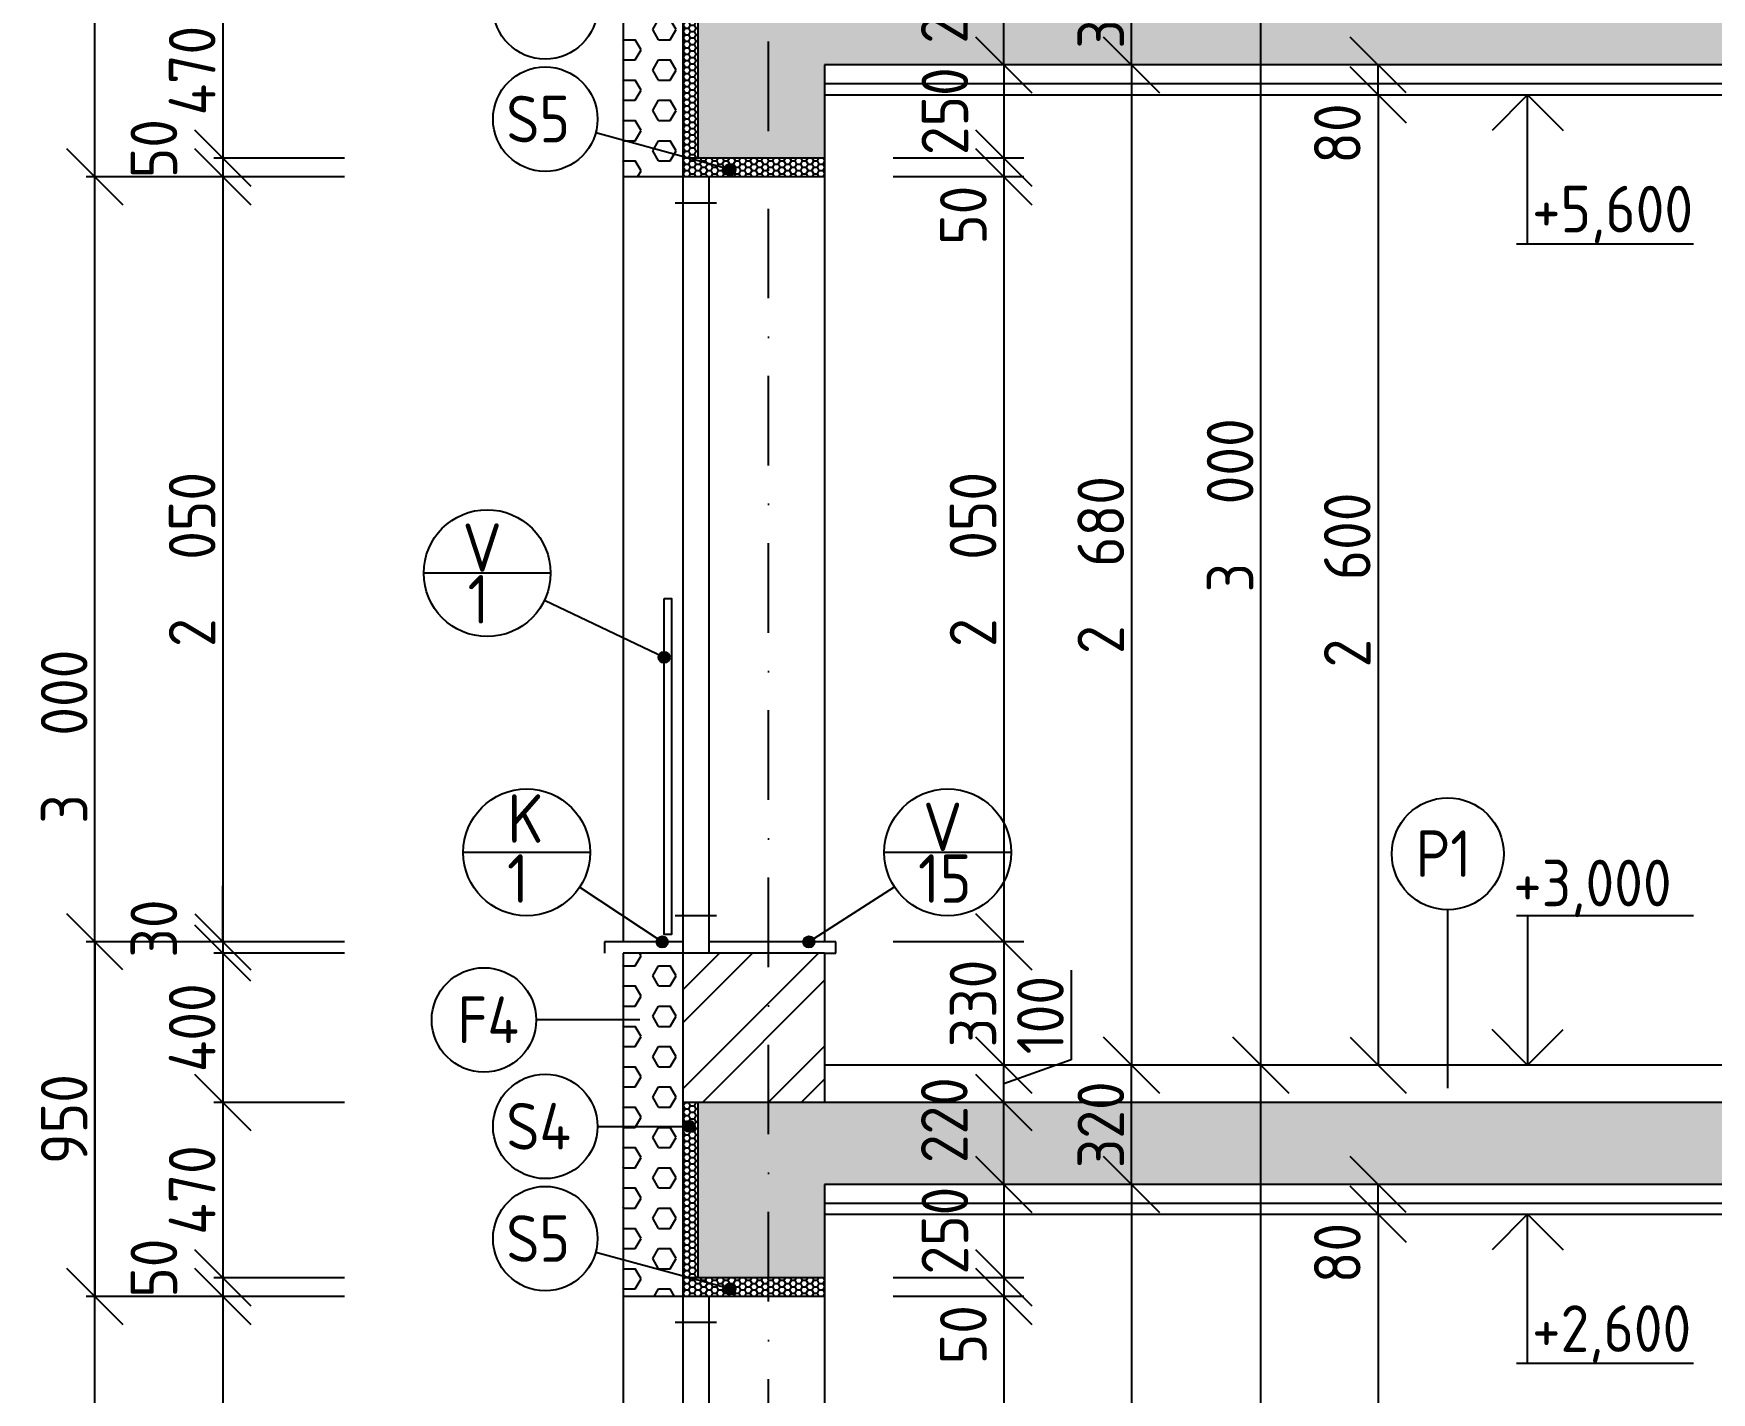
# Model space of a CAD drawing. Extents: x 3792242 to 5145247, y -1546315 to -1031918.
# Drawn here: x 3933999 to 3938496, y -1533521 to -1529880 of the extents above; entities that cross this region are included whole.
import ezdxf

# ---------------------------------------------------------------- set-up
doc = ezdxf.new("R2010")
doc.units = 0
doc.header["$MEASUREMENT"] = 0
doc.linetypes.add('BODKOCIARKOVANA_3', pattern=[5.6, 3, -1.3, 0, -1.3])
doc.layers.get('0').update_dxf_attribs({"linetype": 'CONTINUOUS'})
doc.layers.get('Defpoints').update_dxf_attribs({"color": 61, "linetype": 'CONTINUOUS'})
for name, color, linetype in [('KÓTY', 4, 'CONTINUOUS'), ('MÚRY', 1, 'CONTINUOUS'), ('OKNÁ', 143, 'CONTINUOUS'), ('osi', 253, 'CONTINUOUS'), ('TENKÁ', 7, 'CONTINUOUS'), ('ŠRAFY', 82, 'CONTINUOUS'), ('šrafy-múry', 8, 'CONTINUOUS')]:
    doc.layers.add(name, color=color, linetype=linetype)
doc.styles.add('STYLE1', font='isocp.shx')
doc.dimstyles.new('STANDARD-50', dxfattribs={"dimtxt": 125, "dimasz": 150, "dimexe": 10, "dimexo": 200, "dimgap": 20, "dimtad": 1, "dimdsep": 46, "dimlunit": 6, "dimtxsty": 'STYLE1', "dimblk1": 'OBLIQUE', "dimblk2": 'OBLIQUE', "dimsah": 1, "dimcen": 2.5, "dimse1": 1, "dimse2": 1, "dimadec": 0, "dimazin": 0, "dimtfac": 1, "dimtmove": 1, "dimatfit": 3, "dimldrblk": 'OBLIQUE', "dimfxl": 1, "dimtolj": 1, "dimtzin": 0, "dimarcsym": 0})

# ---------------------------------------------------------------- blocks, each defined once
blk = doc.blocks.new('_OBLIQUE')
at = {"color": 0, "linetype": 'ByBlock'}
blk.add_line((-0.5, -0.5), (0.5, 0.5), dxfattribs=at)
blk = doc.blocks.new('*D32093')
at = {"layer": 'Defpoints', "color": 0}
for p in [(3936119, -1533263.8), (3936119, -1534683.8), (3936599.5, -1534683.8)]:
    blk.add_point(p, dxfattribs=at)
at = {"layer": 'KÓTY', "color": 0, "lineweight": -2, "ltscale": 0.25}
blk.add_line((3936599.5, -1533263.8), (3936599.5, -1534683.8), dxfattribs=at)
at = {"layer": 'KÓTY', "color": 0, "linetype": 'ByBlock', "lineweight": -2, "xscale": 150, "yscale": 150, "zscale": 150}
for p, rotation in [((3936599.5, -1533263.8), 90), ((3936599.5, -1534683.8), 270)]:
    blk.add_blockref('_OBLIQUE', p, dxfattribs=dict(at, rotation=rotation))
at = {"layer": 'KÓTY', "color": 0, "insert": (3936517, -1533973.8), "char_height": 125, "attachment_point": 5, "rotation": 90, "style": 'STYLE1'}
blk.add_mtext('\\A1;1ﾠ420', dxfattribs=at)
blk = doc.blocks.new('*D32094')
at = {"layer": 'Defpoints', "color": 0}
for p in [(3936119, -1533213.8), (3936119, -1533263.8), (3936599.5, -1533263.8)]:
    blk.add_point(p, dxfattribs=at)
at = {"layer": 'KÓTY', "color": 0, "lineweight": -2, "ltscale": 0.25}
blk.add_line((3936599.5, -1533213.8), (3936599.5, -1533263.8), dxfattribs=at)
at = {"layer": 'KÓTY', "color": 0, "linetype": 'ByBlock', "lineweight": -2, "xscale": 150, "yscale": 150, "zscale": 150}
for p, rotation in [((3936599.5, -1533213.8), 90), ((3936599.5, -1533263.8), 270)]:
    blk.add_blockref('_OBLIQUE', p, dxfattribs=dict(at, rotation=rotation))
at = {"layer": 'KÓTY', "color": 0, "insert": (3936491, -1533366.5), "char_height": 125, "attachment_point": 5, "rotation": 90, "style": 'STYLE1'}
blk.add_mtext('\\A1;50', dxfattribs=at)
blk = doc.blocks.new('*D32095')
at = {"layer": 'Defpoints', "color": 0}
for p in [(3936119, -1532963.8), (3936119, -1533213.8), (3936599.5, -1533213.8)]:
    blk.add_point(p, dxfattribs=at)
at = {"layer": 'KÓTY', "color": 0, "lineweight": -2, "ltscale": 0.25}
blk.add_line((3936599.5, -1532963.8), (3936599.5, -1533213.8), dxfattribs=at)
at = {"layer": 'KÓTY', "color": 0, "linetype": 'ByBlock', "lineweight": -2, "xscale": 150, "yscale": 150, "zscale": 150}
for p, rotation in [((3936599.5, -1532963.8), 90), ((3936599.5, -1533213.8), 270)]:
    blk.add_blockref('_OBLIQUE', p, dxfattribs=dict(at, rotation=rotation))
at = {"layer": 'KÓTY', "color": 0, "insert": (3936441.5, -1533087.5), "char_height": 125, "attachment_point": 5, "rotation": 90, "style": 'STYLE1'}
blk.add_mtext('\\A1;250', dxfattribs=at)
blk = doc.blocks.new('*D32096')
at = {"layer": 'Defpoints', "color": 0}
for p in [(3936119, -1532743.8), (3936599.5, -1532743.8), (3936119, -1532963.8)]:
    blk.add_point(p, dxfattribs=at)
at = {"layer": 'KÓTY', "color": 0, "lineweight": -2, "ltscale": 0.25}
blk.add_line((3936599.5, -1532963.8), (3936599.5, -1532743.8), dxfattribs=at)
at = {"layer": 'KÓTY', "color": 0, "linetype": 'ByBlock', "lineweight": -2, "xscale": 150, "yscale": 150, "zscale": 150}
for p, rotation in [((3936599.5, -1532743.8), 90), ((3936599.5, -1532963.8), 270)]:
    blk.add_blockref('_OBLIQUE', p, dxfattribs=dict(at, rotation=rotation))
at = {"layer": 'KÓTY', "color": 0, "insert": (3936440, -1532791.5), "char_height": 125, "attachment_point": 5, "rotation": 90, "style": 'STYLE1'}
blk.add_mtext('\\A1;220', dxfattribs=at)
blk = doc.blocks.new('*D32097')
at = {"layer": 'Defpoints', "color": 0}
for p in [(3936599.5, -1532643.8), (3936599.5, -1532643.8), (3936599.5, -1532743.8)]:
    blk.add_point(p, dxfattribs=at)
at = {"layer": 'KÓTY', "color": 0, "lineweight": -2, "ltscale": 0.25}
for p, q in [((3936780, -1532389.9), (3936780, -1532630)), ((3936780, -1532630), (3936599.5, -1532693.8)), ((3936599.5, -1532743.8), (3936599.5, -1532643.8))]:
    blk.add_line(p, q, dxfattribs=at)
at = {"layer": 'KÓTY', "color": 0, "linetype": 'ByBlock', "lineweight": -2, "xscale": 150, "yscale": 150, "zscale": 150}
for p, rotation in [((3936599.5, -1532643.8), 90), ((3936599.5, -1532743.8), 270)]:
    blk.add_blockref('_OBLIQUE', p, dxfattribs=dict(at, rotation=rotation))
at = {"layer": 'KÓTY', "color": 0, "insert": (3936697.5, -1532510), "char_height": 125, "attachment_point": 5, "rotation": 90, "style": 'STYLE1'}
blk.add_mtext('\\A1;100', dxfattribs=at)
blk = doc.blocks.new('*D32100')
at = {"layer": 'Defpoints', "color": 0}
for p in [(3936119, -1530213.8), (3936119, -1530263.8), (3936599.5, -1530263.8)]:
    blk.add_point(p, dxfattribs=at)
at = {"layer": 'KÓTY', "color": 0, "lineweight": -2, "ltscale": 0.25}
blk.add_line((3936599.5, -1530213.8), (3936599.5, -1530263.8), dxfattribs=at)
at = {"layer": 'KÓTY', "color": 0, "linetype": 'ByBlock', "lineweight": -2, "xscale": 150, "yscale": 150, "zscale": 150}
for p, rotation in [((3936599.5, -1530213.8), 90), ((3936599.5, -1530263.8), 270)]:
    blk.add_blockref('_OBLIQUE', p, dxfattribs=dict(at, rotation=rotation))
at = {"layer": 'KÓTY', "color": 0, "insert": (3936491, -1530366.5), "char_height": 125, "attachment_point": 5, "rotation": 90, "style": 'STYLE1'}
blk.add_mtext('\\A1;50', dxfattribs=at)
blk = doc.blocks.new('*D32101')
at = {"layer": 'Defpoints', "color": 0}
for p in [(3936119, -1529963.8), (3936119, -1530213.8), (3936599.5, -1530213.8)]:
    blk.add_point(p, dxfattribs=at)
at = {"layer": 'KÓTY', "color": 0, "lineweight": -2, "ltscale": 0.25}
blk.add_line((3936599.5, -1529963.8), (3936599.5, -1530213.8), dxfattribs=at)
at = {"layer": 'KÓTY', "color": 0, "linetype": 'ByBlock', "lineweight": -2, "xscale": 150, "yscale": 150, "zscale": 150}
for p, rotation in [((3936599.5, -1529963.8), 90), ((3936599.5, -1530213.8), 270)]:
    blk.add_blockref('_OBLIQUE', p, dxfattribs=dict(at, rotation=rotation))
at = {"layer": 'KÓTY', "color": 0, "insert": (3936441.5, -1530087.5), "char_height": 125, "attachment_point": 5, "rotation": 90, "style": 'STYLE1'}
blk.add_mtext('\\A1;250', dxfattribs=at)
blk = doc.blocks.new('*D32105')
at = {"layer": 'Defpoints', "color": 0}
for p in [(3936119, -1529743.8), (3936599.5, -1529743.8), (3936119, -1529963.8)]:
    blk.add_point(p, dxfattribs=at)
at = {"layer": 'KÓTY', "color": 0, "lineweight": -2, "ltscale": 0.25}
blk.add_line((3936599.5, -1529963.8), (3936599.5, -1529743.8), dxfattribs=at)
at = {"layer": 'KÓTY', "color": 0, "linetype": 'ByBlock', "lineweight": -2, "xscale": 150, "yscale": 150, "zscale": 150}
for p, rotation in [((3936599.5, -1529743.8), 90), ((3936599.5, -1529963.8), 270)]:
    blk.add_blockref('_OBLIQUE', p, dxfattribs=dict(at, rotation=rotation))
at = {"layer": 'KÓTY', "color": 0, "insert": (3936440, -1529791.5), "char_height": 125, "attachment_point": 5, "rotation": 90, "style": 'STYLE1'}
blk.add_mtext('\\A1;220', dxfattribs=at)
blk = doc.blocks.new('*D32111')
at = {"layer": 'Defpoints', "color": 0}
for p in [(3936599.5, -1532963.8), (3936599.5, -1535643.8), (3936942, -1535643.8)]:
    blk.add_point(p, dxfattribs=at)
at = {"layer": 'KÓTY', "color": 0, "lineweight": -2, "ltscale": 0.25}
blk.add_line((3936942, -1532963.8), (3936942, -1535643.8), dxfattribs=at)
at = {"layer": 'KÓTY', "color": 0, "linetype": 'ByBlock', "lineweight": -2, "xscale": 150, "yscale": 150, "zscale": 150}
for p, rotation in [((3936942, -1532963.8), 90), ((3936942, -1535643.8), 270)]:
    blk.add_blockref('_OBLIQUE', p, dxfattribs=dict(at, rotation=rotation))
at = {"layer": 'KÓTY', "color": 0, "insert": (3936859.5, -1534303.8), "char_height": 125, "attachment_point": 5, "rotation": 90, "style": 'STYLE1'}
blk.add_mtext('\\A1;2ﾠ680', dxfattribs=at)
blk = doc.blocks.new('*D32112')
at = {"layer": 'Defpoints', "color": 0}
for p in [(3937263, -1533043.8), (3937263, -1535643.8), (3937602.5, -1535643.8)]:
    blk.add_point(p, dxfattribs=at)
at = {"layer": 'KÓTY', "color": 0, "lineweight": -2, "ltscale": 0.25}
blk.add_line((3937602.5, -1533043.8), (3937602.5, -1535643.8), dxfattribs=at)
at = {"layer": 'KÓTY', "color": 0, "linetype": 'ByBlock', "lineweight": -2, "xscale": 150, "yscale": 150, "zscale": 150}
for p, rotation in [((3937602.5, -1533043.8), 90), ((3937602.5, -1535643.8), 270)]:
    blk.add_blockref('_OBLIQUE', p, dxfattribs=dict(at, rotation=rotation))
at = {"layer": 'KÓTY', "color": 0, "insert": (3937520, -1534343.8), "char_height": 125, "attachment_point": 5, "rotation": 90, "style": 'STYLE1'}
blk.add_mtext('\\A1;2ﾠ600', dxfattribs=at)
blk = doc.blocks.new('*D32113')
at = {"layer": 'Defpoints', "color": 0}
for p in [(3937602.5, -1532963.8), (3937602.5, -1532963.8), (3937602.5, -1533043.8)]:
    blk.add_point(p, dxfattribs=at)
at = {"layer": 'KÓTY', "color": 0, "lineweight": -2, "ltscale": 0.25}
blk.add_line((3937602.5, -1533043.8), (3937602.5, -1532963.8), dxfattribs=at)
at = {"layer": 'KÓTY', "color": 0, "linetype": 'ByBlock', "lineweight": -2, "xscale": 150, "yscale": 150, "zscale": 150}
for p, rotation in [((3937602.5, -1532963.8), 90), ((3937602.5, -1533043.8), 270)]:
    blk.add_blockref('_OBLIQUE', p, dxfattribs=dict(at, rotation=rotation))
at = {"layer": 'KÓTY', "color": 0, "insert": (3937493.5, -1533147.5), "char_height": 125, "attachment_point": 5, "rotation": 90, "style": 'STYLE1'}
blk.add_mtext('\\A1;80', dxfattribs=at)
blk = doc.blocks.new('*D32114')
at = {"layer": 'Defpoints', "color": 0}
for p in [(3936954.5, -1532643.8), (3937288.5, -1532643.8), (3936954.5, -1535643.8)]:
    blk.add_point(p, dxfattribs=at)
at = {"layer": 'KÓTY', "color": 0, "lineweight": -2, "ltscale": 0.25}
blk.add_line((3937288.5, -1535643.8), (3937288.5, -1532643.8), dxfattribs=at)
at = {"layer": 'KÓTY', "color": 0, "linetype": 'ByBlock', "lineweight": -2, "xscale": 150, "yscale": 150, "zscale": 150}
for p, rotation in [((3937288.5, -1532643.8), 90), ((3937288.5, -1535643.8), 270)]:
    blk.add_blockref('_OBLIQUE', p, dxfattribs=dict(at, rotation=rotation))
at = {"layer": 'KÓTY', "color": 0, "insert": (3937206, -1534143.8), "char_height": 125, "attachment_point": 5, "rotation": 90, "style": 'STYLE1'}
blk.add_mtext('\\A1;3ﾠ000', dxfattribs=at)
blk = doc.blocks.new('*D32115')
at = {"layer": 'Defpoints', "color": 0}
for p in [(3936954.5, -1529643.8), (3937288.5, -1529643.8), (3936954.5, -1532643.8)]:
    blk.add_point(p, dxfattribs=at)
at = {"layer": 'KÓTY', "color": 0, "lineweight": -2, "ltscale": 0.25}
blk.add_line((3937288.5, -1532643.8), (3937288.5, -1529643.8), dxfattribs=at)
at = {"layer": 'KÓTY', "color": 0, "linetype": 'ByBlock', "lineweight": -2, "xscale": 150, "yscale": 150, "zscale": 150}
for p, rotation in [((3937288.5, -1529643.8), 90), ((3937288.5, -1532643.8), 270)]:
    blk.add_blockref('_OBLIQUE', p, dxfattribs=dict(at, rotation=rotation))
at = {"layer": 'KÓTY', "color": 0, "insert": (3937206, -1531143.8), "char_height": 125, "attachment_point": 5, "rotation": 90, "style": 'STYLE1'}
blk.add_mtext('\\A1;3ﾠ000', dxfattribs=at)
blk = doc.blocks.new('*D32117')
at = {"layer": 'Defpoints', "color": 0}
for p in [(3936942, -1532643.8), (3936942, -1532643.8), (3936942, -1532963.8)]:
    blk.add_point(p, dxfattribs=at)
at = {"layer": 'KÓTY', "color": 0, "lineweight": -2, "ltscale": 0.25}
blk.add_line((3936942, -1532963.8), (3936942, -1532643.8), dxfattribs=at)
at = {"layer": 'KÓTY', "color": 0, "linetype": 'ByBlock', "lineweight": -2, "xscale": 150, "yscale": 150, "zscale": 150}
for p, rotation in [((3936942, -1532643.8), 90), ((3936942, -1532963.8), 270)]:
    blk.add_blockref('_OBLIQUE', p, dxfattribs=dict(at, rotation=rotation))
at = {"layer": 'KÓTY', "color": 0, "insert": (3936859.5, -1532803.8), "char_height": 125, "attachment_point": 5, "rotation": 90, "style": 'STYLE1'}
blk.add_mtext('\\A1;320', dxfattribs=at)
blk = doc.blocks.new('*D32118')
at = {"layer": 'Defpoints', "color": 0}
for p in [(3936599.5, -1529963.8), (3936599.5, -1532643.8), (3936942, -1532643.8)]:
    blk.add_point(p, dxfattribs=at)
at = {"layer": 'KÓTY', "color": 0, "lineweight": -2, "ltscale": 0.25}
blk.add_line((3936942, -1529963.8), (3936942, -1532643.8), dxfattribs=at)
at = {"layer": 'KÓTY', "color": 0, "linetype": 'ByBlock', "lineweight": -2, "xscale": 150, "yscale": 150, "zscale": 150}
for p, rotation in [((3936942, -1529963.8), 90), ((3936942, -1532643.8), 270)]:
    blk.add_blockref('_OBLIQUE', p, dxfattribs=dict(at, rotation=rotation))
at = {"layer": 'KÓTY', "color": 0, "insert": (3936859.5, -1531303.8), "char_height": 125, "attachment_point": 5, "rotation": 90, "style": 'STYLE1'}
blk.add_mtext('\\A1;2ﾠ680', dxfattribs=at)
blk = doc.blocks.new('*D32119')
at = {"layer": 'Defpoints', "color": 0}
for p in [(3936942, -1529643.8), (3936942, -1529643.8), (3936942, -1529963.8)]:
    blk.add_point(p, dxfattribs=at)
at = {"layer": 'KÓTY', "color": 0, "lineweight": -2, "ltscale": 0.25}
blk.add_line((3936942, -1529963.8), (3936942, -1529643.8), dxfattribs=at)
at = {"layer": 'KÓTY', "color": 0, "linetype": 'ByBlock', "lineweight": -2, "xscale": 150, "yscale": 150, "zscale": 150}
for p, rotation in [((3936942, -1529643.8), 90), ((3936942, -1529963.8), 270)]:
    blk.add_blockref('_OBLIQUE', p, dxfattribs=dict(at, rotation=rotation))
at = {"layer": 'KÓTY', "color": 0, "insert": (3936859.5, -1529803.8), "char_height": 125, "attachment_point": 5, "rotation": 90, "style": 'STYLE1'}
blk.add_mtext('\\A1;320', dxfattribs=at)
blk = doc.blocks.new('*D32122')
at = {"layer": 'Defpoints', "color": 0}
for p in [(3937263, -1530043.8), (3937263, -1532643.8), (3937602.5, -1532643.8)]:
    blk.add_point(p, dxfattribs=at)
at = {"layer": 'KÓTY', "color": 0, "lineweight": -2, "ltscale": 0.25}
blk.add_line((3937602.5, -1530043.8), (3937602.5, -1532643.8), dxfattribs=at)
at = {"layer": 'KÓTY', "color": 0, "linetype": 'ByBlock', "lineweight": -2, "xscale": 150, "yscale": 150, "zscale": 150}
for p, rotation in [((3937602.5, -1530043.8), 90), ((3937602.5, -1532643.8), 270)]:
    blk.add_blockref('_OBLIQUE', p, dxfattribs=dict(at, rotation=rotation))
at = {"layer": 'KÓTY', "color": 0, "insert": (3937520, -1531343.8), "char_height": 125, "attachment_point": 5, "rotation": 90, "style": 'STYLE1'}
blk.add_mtext('\\A1;2ﾠ600', dxfattribs=at)
blk = doc.blocks.new('*D32135')
at = {"layer": 'Defpoints', "color": 0}
for p in [(3936119, -1530263.8), (3936119, -1532313.8), (3936599.5, -1532313.8)]:
    blk.add_point(p, dxfattribs=at)
at = {"layer": 'KÓTY', "color": 0, "lineweight": -2, "ltscale": 0.25}
blk.add_line((3936599.5, -1530263.8), (3936599.5, -1532313.8), dxfattribs=at)
at = {"layer": 'KÓTY', "color": 0, "linetype": 'ByBlock', "lineweight": -2, "xscale": 150, "yscale": 150, "zscale": 150}
for p, rotation in [((3936599.5, -1530263.8), 90), ((3936599.5, -1532313.8), 270)]:
    blk.add_blockref('_OBLIQUE', p, dxfattribs=dict(at, rotation=rotation))
at = {"layer": 'KÓTY', "color": 0, "insert": (3936517, -1531288.8), "char_height": 125, "attachment_point": 5, "rotation": 90, "style": 'STYLE1'}
blk.add_mtext('\\A1;2ﾠ050', dxfattribs=at)
blk = doc.blocks.new('*D32136')
at = {"layer": 'Defpoints', "color": 0}
for p in [(3936119, -1532313.8), (3936119, -1532643.8), (3936599.5, -1532643.8)]:
    blk.add_point(p, dxfattribs=at)
at = {"layer": 'KÓTY', "color": 0, "lineweight": -2, "ltscale": 0.25}
blk.add_line((3936599.5, -1532313.8), (3936599.5, -1532643.8), dxfattribs=at)
at = {"layer": 'KÓTY', "color": 0, "linetype": 'ByBlock', "lineweight": -2, "xscale": 150, "yscale": 150, "zscale": 150}
for p, rotation in [((3936599.5, -1532313.8), 90), ((3936599.5, -1532643.8), 270)]:
    blk.add_blockref('_OBLIQUE', p, dxfattribs=dict(at, rotation=rotation))
at = {"layer": 'KÓTY', "color": 0, "insert": (3936517, -1532478.8), "char_height": 125, "attachment_point": 5, "rotation": 90, "style": 'STYLE1'}
blk.add_mtext('\\A1;330', dxfattribs=at)
blk = doc.blocks.new('*D32153')
at = {"layer": 'Defpoints', "color": 0}
for p in [(3937602.5, -1529963.8), (3937602.5, -1529963.8), (3937602.5, -1530043.8)]:
    blk.add_point(p, dxfattribs=at)
at = {"layer": 'KÓTY', "color": 0, "lineweight": -2, "ltscale": 0.25}
blk.add_line((3937602.5, -1530043.8), (3937602.5, -1529963.8), dxfattribs=at)
at = {"layer": 'KÓTY', "color": 0, "linetype": 'ByBlock', "lineweight": -2, "xscale": 150, "yscale": 150, "zscale": 150}
for p, rotation in [((3937602.5, -1529963.8), 90), ((3937602.5, -1530043.8), 270)]:
    blk.add_blockref('_OBLIQUE', p, dxfattribs=dict(at, rotation=rotation))
at = {"layer": 'KÓTY', "color": 0, "insert": (3937493.5, -1530147.5), "char_height": 125, "attachment_point": 5, "rotation": 90, "style": 'STYLE1'}
blk.add_mtext('\\A1;80', dxfattribs=at)
blk = doc.blocks.new('*D49665')
at = {"layer": 'Defpoints', "color": 0}
for p in [(3934163.5, -1533263.8), (3936728.5, -1533263.8), (3936728.5, -1534683.8)]:
    blk.add_point(p, dxfattribs=at)
at = {"layer": 'KÓTY', "color": 0, "lineweight": -2, "ltscale": 0.25}
blk.add_line((3934163.5, -1534683.8), (3934163.5, -1533263.8), dxfattribs=at)
at = {"layer": 'KÓTY', "color": 0, "linetype": 'ByBlock', "lineweight": -2, "xscale": 150, "yscale": 150, "zscale": 150}
for p, rotation in [((3934163.5, -1533263.8), 90), ((3934163.5, -1534683.8), 270)]:
    blk.add_blockref('_OBLIQUE', p, dxfattribs=dict(at, rotation=rotation))
at = {"layer": 'KÓTY', "color": 0, "insert": (3934081, -1533973.8), "char_height": 125, "attachment_point": 5, "rotation": 90, "style": 'STYLE1'}
blk.add_mtext('\\A1;1ﾠ420', dxfattribs=at)
blk = doc.blocks.new('*D49666')
at = {"layer": 'Defpoints', "color": 0}
for p in [(3936728.5, -1532313.8), (3934163.5, -1533263.8), (3936728.5, -1533263.8)]:
    blk.add_point(p, dxfattribs=at)
at = {"layer": 'KÓTY', "color": 0, "lineweight": -2, "ltscale": 0.25}
blk.add_line((3934163.5, -1532313.8), (3934163.5, -1533263.8), dxfattribs=at)
at = {"layer": 'KÓTY', "color": 0, "linetype": 'ByBlock', "lineweight": -2, "xscale": 150, "yscale": 150, "zscale": 150}
for p, rotation in [((3934163.5, -1532313.8), 90), ((3934163.5, -1533263.8), 270)]:
    blk.add_blockref('_OBLIQUE', p, dxfattribs=dict(at, rotation=rotation))
at = {"layer": 'KÓTY', "color": 0, "insert": (3934081, -1532788.8), "char_height": 125, "attachment_point": 5, "rotation": 90, "style": 'STYLE1'}
blk.add_mtext('\\A1;950', dxfattribs=at)
blk = doc.blocks.new('*D49667')
at = {"layer": 'Defpoints', "color": 0}
for p in [(3934163.5, -1530263.8), (3936728.5, -1530263.8), (3936728.5, -1533263.8)]:
    blk.add_point(p, dxfattribs=at)
at = {"layer": 'KÓTY', "color": 0, "lineweight": -2, "ltscale": 0.25}
blk.add_line((3934163.5, -1533263.8), (3934163.5, -1530263.8), dxfattribs=at)
at = {"layer": 'KÓTY', "color": 0, "linetype": 'ByBlock', "lineweight": -2, "xscale": 150, "yscale": 150, "zscale": 150}
for p, rotation in [((3934163.5, -1530263.8), 90), ((3934163.5, -1533263.8), 270)]:
    blk.add_blockref('_OBLIQUE', p, dxfattribs=dict(at, rotation=rotation))
at = {"layer": 'KÓTY', "color": 0, "insert": (3934081, -1531763.8), "char_height": 125, "attachment_point": 5, "rotation": 90, "style": 'STYLE1'}
blk.add_mtext('\\A1;3ﾠ000', dxfattribs=at)
blk = doc.blocks.new('*D49668')
at = {"layer": 'Defpoints', "color": 0}
for p in [(3934163.5, -1528683.8), (3936728.5, -1528683.8), (3936728.5, -1530263.8)]:
    blk.add_point(p, dxfattribs=at)
at = {"layer": 'KÓTY', "color": 0, "lineweight": -2, "ltscale": 0.25}
blk.add_line((3934163.5, -1530263.8), (3934163.5, -1528683.8), dxfattribs=at)
at = {"layer": 'KÓTY', "color": 0, "linetype": 'ByBlock', "lineweight": -2, "xscale": 150, "yscale": 150, "zscale": 150}
for p, rotation in [((3934163.5, -1528683.8), 90), ((3934163.5, -1530263.8), 270)]:
    blk.add_blockref('_OBLIQUE', p, dxfattribs=dict(at, rotation=rotation))
at = {"layer": 'KÓTY', "color": 0, "insert": (3934081, -1529473.8), "char_height": 125, "attachment_point": 5, "rotation": 90, "style": 'STYLE1'}
blk.add_mtext('\\A1;1ﾠ580', dxfattribs=at)
blk = doc.blocks.new('*D49676')
at = {"layer": 'Defpoints', "color": 0}
for p in [(3936888.5, -1529743.8), (3934506.5, -1530213.8), (3936928.5, -1530213.8)]:
    blk.add_point(p, dxfattribs=at)
at = {"layer": 'KÓTY', "color": 0, "lineweight": -2, "ltscale": 0.25}
blk.add_line((3934506.5, -1529743.8), (3934506.5, -1530213.8), dxfattribs=at)
at = {"layer": 'KÓTY', "color": 0, "linetype": 'ByBlock', "lineweight": -2, "xscale": 150, "yscale": 150, "zscale": 150}
for p, rotation in [((3934506.5, -1529743.8), 90), ((3934506.5, -1530213.8), 270)]:
    blk.add_blockref('_OBLIQUE', p, dxfattribs=dict(at, rotation=rotation))
at = {"layer": 'KÓTY', "color": 0, "insert": (3934424, -1529978.8), "char_height": 125, "attachment_point": 5, "rotation": 90, "style": 'STYLE1'}
blk.add_mtext('\\A1;470', dxfattribs=at)
blk = doc.blocks.new('*D49677')
at = {"layer": 'Defpoints', "color": 0}
for p in [(3936928.5, -1530213.8), (3934506.5, -1530263.8), (3936928.5, -1530263.8)]:
    blk.add_point(p, dxfattribs=at)
at = {"layer": 'KÓTY', "color": 0, "lineweight": -2, "ltscale": 0.25}
blk.add_line((3934506.5, -1530213.8), (3934506.5, -1530263.8), dxfattribs=at)
at = {"layer": 'KÓTY', "color": 0, "linetype": 'ByBlock', "lineweight": -2, "xscale": 150, "yscale": 150, "zscale": 150}
for p, rotation in [((3934506.5, -1530213.8), 90), ((3934506.5, -1530263.8), 270)]:
    blk.add_blockref('_OBLIQUE', p, dxfattribs=dict(at, rotation=rotation))
at = {"layer": 'KÓTY', "color": 0, "insert": (3934321.5, -1530188), "char_height": 125, "attachment_point": 5, "rotation": 90, "style": 'STYLE1'}
blk.add_mtext('\\A1;50', dxfattribs=at)
blk = doc.blocks.new('*D49678')
at = {"layer": 'Defpoints', "color": 0}
for p in [(3936928.5, -1530263.8), (3934506.5, -1532313.8), (3936958.5, -1532313.8)]:
    blk.add_point(p, dxfattribs=at)
at = {"layer": 'KÓTY', "color": 0, "lineweight": -2, "ltscale": 0.25}
blk.add_line((3934506.5, -1530263.8), (3934506.5, -1532313.8), dxfattribs=at)
at = {"layer": 'KÓTY', "color": 0, "linetype": 'ByBlock', "lineweight": -2, "xscale": 150, "yscale": 150, "zscale": 150}
for p, rotation in [((3934506.5, -1530263.8), 90), ((3934506.5, -1532313.8), 270)]:
    blk.add_blockref('_OBLIQUE', p, dxfattribs=dict(at, rotation=rotation))
at = {"layer": 'KÓTY', "color": 0, "insert": (3934424, -1531288.8), "char_height": 125, "attachment_point": 5, "rotation": 90, "style": 'STYLE1'}
blk.add_mtext('\\A1;2ﾠ050', dxfattribs=at)
blk = doc.blocks.new('*D49679')
at = {"layer": 'Defpoints', "color": 0}
for p in [(3936958.5, -1532313.8), (3934506.5, -1532343.8), (3936958.5, -1532343.8)]:
    blk.add_point(p, dxfattribs=at)
at = {"layer": 'KÓTY', "color": 0, "lineweight": -2, "ltscale": 0.25}
for p, q in [((3934506.5, -1532313.8), (3934506.5, -1532163.8)), ((3934506.5, -1532313.8), (3934506.5, -1532343.8)), ((3934506.5, -1532343.8), (3934506.5, -1532493.8))]:
    blk.add_line(p, q, dxfattribs=at)
at = {"layer": 'KÓTY', "color": 0, "linetype": 'ByBlock', "lineweight": -2, "xscale": 150, "yscale": 150, "zscale": 150}
for p, rotation in [((3934506.5, -1532313.8), 270), ((3934506.5, -1532343.8), 90)]:
    blk.add_blockref('_OBLIQUE', p, dxfattribs=dict(at, rotation=rotation))
at = {"layer": 'KÓTY', "color": 0, "insert": (3934321.5, -1532278), "char_height": 125, "attachment_point": 5, "rotation": 90, "style": 'STYLE1'}
blk.add_mtext('\\A1;30', dxfattribs=at)
blk = doc.blocks.new('*D49680')
at = {"layer": 'Defpoints', "color": 0}
for p in [(3936958.5, -1532343.8), (3934506.5, -1532743.8), (3936958.5, -1532743.8)]:
    blk.add_point(p, dxfattribs=at)
at = {"layer": 'KÓTY', "color": 0, "lineweight": -2, "ltscale": 0.25}
blk.add_line((3934506.5, -1532343.8), (3934506.5, -1532743.8), dxfattribs=at)
at = {"layer": 'KÓTY', "color": 0, "linetype": 'ByBlock', "lineweight": -2, "xscale": 150, "yscale": 150, "zscale": 150}
for p, rotation in [((3934506.5, -1532343.8), 90), ((3934506.5, -1532743.8), 270)]:
    blk.add_blockref('_OBLIQUE', p, dxfattribs=dict(at, rotation=rotation))
at = {"layer": 'KÓTY', "color": 0, "insert": (3934424, -1532543.8), "char_height": 125, "attachment_point": 5, "rotation": 90, "style": 'STYLE1'}
blk.add_mtext('\\A1;400', dxfattribs=at)
blk = doc.blocks.new('*D49681')
at = {"layer": 'Defpoints', "color": 0}
for p in [(3936958.5, -1532743.8), (3934506.5, -1533213.8), (3936928.5, -1533213.8)]:
    blk.add_point(p, dxfattribs=at)
at = {"layer": 'KÓTY', "color": 0, "lineweight": -2, "ltscale": 0.25}
blk.add_line((3934506.5, -1532743.8), (3934506.5, -1533213.8), dxfattribs=at)
at = {"layer": 'KÓTY', "color": 0, "linetype": 'ByBlock', "lineweight": -2, "xscale": 150, "yscale": 150, "zscale": 150}
for p, rotation in [((3934506.5, -1532743.8), 90), ((3934506.5, -1533213.8), 270)]:
    blk.add_blockref('_OBLIQUE', p, dxfattribs=dict(at, rotation=rotation))
at = {"layer": 'KÓTY', "color": 0, "insert": (3934424, -1532978.8), "char_height": 125, "attachment_point": 5, "rotation": 90, "style": 'STYLE1'}
blk.add_mtext('\\A1;470', dxfattribs=at)
blk = doc.blocks.new('*D49682')
at = {"layer": 'Defpoints', "color": 0}
for p in [(3936928.5, -1533213.8), (3934506.5, -1533263.8), (3936958.5, -1533263.8)]:
    blk.add_point(p, dxfattribs=at)
at = {"layer": 'KÓTY', "color": 0, "lineweight": -2, "ltscale": 0.25}
blk.add_line((3934506.5, -1533213.8), (3934506.5, -1533263.8), dxfattribs=at)
at = {"layer": 'KÓTY', "color": 0, "linetype": 'ByBlock', "lineweight": -2, "xscale": 150, "yscale": 150, "zscale": 150}
for p, rotation in [((3934506.5, -1533213.8), 90), ((3934506.5, -1533263.8), 270)]:
    blk.add_blockref('_OBLIQUE', p, dxfattribs=dict(at, rotation=rotation))
at = {"layer": 'KÓTY', "color": 0, "insert": (3934321.5, -1533188), "char_height": 125, "attachment_point": 5, "rotation": 90, "style": 'STYLE1'}
blk.add_mtext('\\A1;50', dxfattribs=at)
blk = doc.blocks.new('*D49683')
at = {"layer": 'Defpoints', "color": 0}
for p in [(3936958.5, -1533263.8), (3934506.5, -1534683.8), (3936958.5, -1534683.8)]:
    blk.add_point(p, dxfattribs=at)
at = {"layer": 'KÓTY', "color": 0, "lineweight": -2, "ltscale": 0.25}
blk.add_line((3934506.5, -1533263.8), (3934506.5, -1534683.8), dxfattribs=at)
at = {"layer": 'KÓTY', "color": 0, "linetype": 'ByBlock', "lineweight": -2, "xscale": 150, "yscale": 150, "zscale": 150}
for p, rotation in [((3934506.5, -1533263.8), 90), ((3934506.5, -1534683.8), 270)]:
    blk.add_blockref('_OBLIQUE', p, dxfattribs=dict(at, rotation=rotation))
at = {"layer": 'KÓTY', "color": 0, "insert": (3934424, -1533973.8), "char_height": 125, "attachment_point": 5, "rotation": 90, "style": 'STYLE1'}
blk.add_mtext('\\A1;1ﾠ420', dxfattribs=at)

msp = doc.modelspace()

# ---------------------------------------------------------------- hatches: boundary and pattern name
at = {"layer": 'TENKÁ'}
h = msp.add_hatch(color=256, dxfattribs=at)
h.dxf.hatch_style = 1
h.paths.add_polyline_path([(3935865.5, -1530228.946, -2.41421356), (3935850.5, -1530243.946, -0.41421356)])
h = msp.add_hatch(color=256, dxfattribs=at)
h.dxf.hatch_style = 1
h.paths.add_polyline_path([(3935689, -1531536.27, -2.41421356), (3935674, -1531551.27, -0.41421356)])
h = msp.add_hatch(color=256, dxfattribs=at)
h.dxf.hatch_style = 1
h.paths.add_polyline_path([(3935684, -1532298.77, 2.41421356), (3935699, -1532313.77, 0.41421356)])
h = msp.add_hatch(color=256, dxfattribs=at)
h.dxf.hatch_style = 1
h.paths.add_polyline_path([(3936077, -1532298.77, 2.41421356), (3936092, -1532313.77, 0.41421356)])
h = msp.add_hatch(color=256, dxfattribs=at)
h.dxf.hatch_style = 1
h.paths.add_polyline_path([(3935756.5, -1532793.176, 2.41421356), (3935771.5, -1532808.176, 0.41421356)])
h = msp.add_hatch(color=256, dxfattribs=at)
h.dxf.hatch_style = 1
h.paths.add_polyline_path([(3935865.5, -1533228.946, -2.41421356), (3935850.5, -1533243.946, -0.41421356)])
at = {"layer": 'ŠRAFY'}
h = msp.add_hatch(dxfattribs=at)
h.set_pattern_fill('HEX', color=256, scale=250)
h.set_pattern_definition([(0, (-507513.5, 6000), (0, 54.12658774), [31.25, -62.5]), (120, (-507513.5, 6000), (-46.875, -27.06329387), [31.25, -62.5]), (60, (-507482.25, 6000), (-46.875, 27.06329387), [31.25, -62.5])])
h.paths.add_polyline_path([(3935579, -1528713.77), (3935579, -1530263.77), (3935739, -1530263.77), (3935739, -1530213.77), (3935739, -1529743.77), (3935739, -1528713.77)])
h = msp.add_hatch(dxfattribs=at)
h.set_pattern_fill('HONEY', color=256, scale=80)
h.set_pattern_definition([(0, (-507390, -29883.5), (15, 8.660254038), [10, -20]), (120, (-507390, -29883.5), (-15, 8.660254038), [10, -20]), (60, (-507390, -29883.5), (4e-15, 17.320508076), [-20, 10])])
h.paths.add_polyline_path([(3935739, -1530213.77), (3935779, -1530213.77), (3935779, -1529743.77), (3935739, -1529743.77)])
h = msp.add_hatch(dxfattribs=at)
h.set_pattern_fill('HONEY', color=256, scale=80)
h.set_pattern_definition([(0, (-507390, -29883.5), (15, 8.660254038), [10, -20]), (120, (-507390, -29883.5), (-15, 8.660254038), [10, -20]), (60, (-507390, -29883.5), (3e-15, 17.320508076), [-20, 10])])
h.paths.add_polyline_path([(3936119, -1530263.77), (3936119, -1530213.77), (3936049, -1530213.77), (3936019, -1530213.77), (3935949, -1530213.77), (3935879, -1530213.77), (3935809, -1530213.77), (3935739, -1530213.77), (3935739, -1530263.77), (3935809, -1530263.77)])
h = msp.add_hatch(dxfattribs=at)
h.set_pattern_fill('HEX', color=256, scale=250)
h.set_pattern_definition([(0, (-507513.5, 0), (0, 54.12658774), [31.25, -62.5]), (120, (-507513.5, 0), (-46.875, -27.06329387), [31.25, -62.5]), (60, (-507482.25, 0), (-46.875, 27.06329387), [31.25, -62.5])])
h.paths.add_polyline_path([(3935739, -1532743.77), (3935739, -1532343.77), (3935579, -1532343.77), (3935579, -1533263.77), (3935739, -1533263.77), (3935739, -1533213.77)])
h = msp.add_hatch(dxfattribs=at)
h.set_pattern_fill('ANSI32', color=256, scale=500)
h.set_pattern_definition([(45, (-32461.5, -401519.38), (-132.5825215, 132.5825215), []), (45, (-32373.11, -401519.38), (-132.5825215, 132.5825215), [])])
h.paths.add_polyline_path([(3936119, -1532743.77), (3936119, -1532643.77), (3936119, -1532343.77), (3935809, -1532343.77), (3935739, -1532343.77), (3935739, -1532743.77), (3935819, -1532743.77)])
h = msp.add_hatch(dxfattribs=at)
h.set_pattern_fill('HONEY', color=256, scale=80)
h.set_pattern_definition([(0, (-507390, -32883.5), (15, 8.660254038), [10, -20]), (120, (-507390, -32883.5), (-15, 8.660254038), [10, -20]), (60, (-507390, -32883.5), (4e-15, 17.320508076), [-20, 10])])
h.paths.add_polyline_path([(3935739, -1533213.77), (3935779, -1533213.77), (3935779, -1532743.77), (3935739, -1532743.77)])
h = msp.add_hatch(dxfattribs=at)
h.set_pattern_fill('HONEY', color=256, scale=80)
h.set_pattern_definition([(0, (-507390, -32883.5), (15, 8.660254038), [10, -20]), (120, (-507390, -32883.5), (-15, 8.660254038), [10, -20]), (60, (-507390, -32883.5), (3e-15, 17.320508076), [-20, 10])])
h.paths.add_polyline_path([(3936119, -1533263.77), (3936119, -1533213.77), (3936049, -1533213.77), (3936019, -1533213.77), (3935949, -1533213.77), (3935879, -1533213.77), (3935809, -1533213.77), (3935739, -1533213.77), (3935739, -1533263.77), (3935809, -1533263.77)])
at = {"layer": 'šrafy-múry'}
h = msp.add_hatch(dxfattribs=at)
h.set_pattern_fill('ANSI36', color=253, scale=800, angle=360)
h.set_pattern_definition([(45, (0, 6000), (53.0330086, 194.4543648), [250, -50, 0, -50])])
h.paths.add_polyline_path([(3936119, -1530213.77), (3936119, -1529963.77), (3939284, -1529963.77), (3939399, -1529963.77), (3941114, -1529963.77), (3941164, -1529963.77), (3941279, -1529963.77), (3941349, -1529963.77), (3943534, -1529963.77), (3943789, -1529963.77), (3943904, -1529963.77), (3949039, -1529963.77), (3949339, -1529963.77), (3949419, -1529963.77), (3949579, -1529963.77), (3950929, -1529963.77), (3950929, -1529793.77), (3950909, -1529793.77), (3950859, -1529793.77), (3949419, -1529793.77), (3949349, -1529793.77), (3949339, -1529793.77), (3949339, -1529743.77), (3943904, -1529743.77), (3943789, -1529743.77), (3941279, -1529743.77), (3941164, -1529743.77), (3941114, -1529743.77), (3939399, -1529743.77), (3939284, -1529743.77), (3936119, -1529743.77), (3935779, -1529743.77), (3935779, -1530213.77)])
h = msp.add_hatch(dxfattribs=at)
h.set_pattern_fill('ANSI36', color=253, scale=800, angle=360)
h.set_pattern_definition([(45, (0, 3000), (53.0330086, 194.4543648), [250, -50, 0, -50])])
h.paths.add_polyline_path([(3936119, -1533213.77), (3936119, -1532963.77), (3939284, -1532963.77), (3939399, -1532963.77), (3941114, -1532963.77), (3941164, -1532963.77), (3941279, -1532963.77), (3941349, -1532963.77), (3943534, -1532963.77), (3943789, -1532963.77), (3943904, -1532963.77), (3949039, -1532963.77), (3949339, -1532963.77), (3949419, -1532963.77), (3949579, -1532963.77), (3950929, -1532963.77), (3950929, -1532793.77), (3950909, -1532793.77), (3950859, -1532793.77), (3949419, -1532793.77), (3949349, -1532793.77), (3949339, -1532793.77), (3949339, -1532743.77), (3943904, -1532743.77), (3943789, -1532743.77), (3941279, -1532743.77), (3941164, -1532743.77), (3941114, -1532743.77), (3939399, -1532743.77), (3939284, -1532743.77), (3936119, -1532743.77), (3935779, -1532743.77), (3935779, -1533213.77)])

# ---------------------------------------------------------------- linework, layer by layer
at = {"layer": 'KÓTY', "ltscale": 0.25}
for p, q in [((3934832.5, -1530213.77), (3934482.5, -1530213.77)), ((3936652.903, -1530213.77), (3936302.903, -1530213.77)), ((3934489.5, -1530263.77), (3934139.5, -1530263.77)), ((3934832.5, -1530263.77), (3934482.5, -1530263.77)), ((3936652.903, -1530263.77), (3936302.903, -1530263.77)), ((3934489.5, -1532313.77), (3934139.5, -1532313.77)), ((3934832.5, -1532313.77), (3934482.5, -1532313.77)), ((3936652.903, -1532313.77), (3936302.903, -1532313.77)), ((3934832.5, -1532343.77), (3934482.5, -1532343.77)), ((3934832.5, -1532743.77), (3934482.5, -1532743.77)), ((3934832.5, -1533213.77), (3934482.5, -1533213.77)), ((3936652.903, -1533213.77), (3936302.903, -1533213.77)), ((3934489.5, -1533263.77), (3934139.5, -1533263.77)), ((3934832.5, -1533263.77), (3934482.5, -1533263.77)), ((3936652.903, -1533263.77), (3936302.903, -1533263.77))]:
    msp.add_line(p, q, dxfattribs=at)
at = {"layer": 'MÚRY'}
for p, q in [((3935579, -1528713.77), (3935579, -1530263.77)), ((3936119, -1529963.77), (3936119, -1530263.77)), ((3939284, -1529963.77), (3936119, -1529963.77)), ((3936119, -1530263.77), (3935579, -1530263.77)), ((3935579, -1532343.77), (3935579, -1533263.77)), ((3936119, -1532343.77), (3935579, -1532343.77)), ((3936119, -1532343.77), (3936119, -1532643.77)), ((3939284, -1532643.77), (3936119, -1532643.77)), ((3936119, -1532963.77), (3936119, -1533263.77)), ((3939284, -1532963.77), (3936119, -1532963.77)), ((3936119, -1533263.77), (3935579, -1533263.77))]:
    msp.add_line(p, q, dxfattribs=at)
at = {"layer": 'OKNÁ', "ltscale": 0.25}
for p, q in [((3935865.5, -1530243.946), (3935505.567, -1530145.783)), ((3935739, -1530263.77), (3935739, -1532343.77)), ((3935809, -1530263.77), (3935809, -1532343.77)), ((3935829, -1530333.77), (3935719, -1530333.77)), ((3937789.5, -1532705.338), (3937789.5, -1532227.662)), ((3935829, -1532243.77), (3935719, -1532243.77)), ((3935623.5, -1532522.981), (3935346.139, -1532522.981)), ((3935510.5, -1532808.176), (3935756.5, -1532808.176)), ((3935865.5, -1533243.946), (3935505.567, -1533145.783)), ((3935739, -1533263.77), (3935739, -1534713.77)), ((3935809, -1533263.77), (3935809, -1534713.77)), ((3935829, -1533333.77), (3935719, -1533333.77))]:
    msp.add_line(p, q, dxfattribs=at)
msp.add_lwpolyline([(3935689, -1531393.77), (3935709, -1531393.77), (3935709, -1532293.77), (3935689, -1532293.77)], close=True, dxfattribs=at)
for centre, radius in [((3935370.5, -1529808.176), 140), ((3935370.5, -1530108.946), 140), ((3937789.5, -1532077.662), 150), ((3935206.139, -1532522.981), 140), ((3935370.5, -1532808.176), 140), ((3935370.5, -1533108.946), 140)]:
    msp.add_circle(centre, radius, dxfattribs=at)
at = {"layer": 'osi', "linetype": 'BODKOCIARKOVANA_3', "ltscale": 80}
msp.add_line((3935969, -1542239.5), (3935969, -1519829.5), dxfattribs=at)
at = {"layer": 'TENKÁ'}
for p, q in [((3935739, -1528713.77), (3935739, -1530263.77)), ((3935779, -1529743.77), (3935779, -1530213.77)), ((3936119, -1530013.77), (3939284, -1530013.77)), ((3936119, -1530043.77), (3939284, -1530043.77)), ((3936119, -1530213.77), (3935739, -1530213.77)), ((3936119, -1530213.77), (3935739, -1530213.77)), ((3936119, -1530213.77), (3935739, -1530213.77)), ((3935579, -1530263.77), (3935579, -1532313.77)), ((3936119, -1530263.77), (3936119, -1532313.77)), ((3935689, -1531551.27), (3935368.23, -1531398.57)), ((3935684, -1532313.77), (3935462.435, -1532167.518)), ((3936077, -1532313.77), (3936306.133, -1532166.002)), ((3935739, -1532313.77), (3935529, -1532313.77)), ((3935529, -1532313.77), (3935529, -1532343.77)), ((3936149, -1532313.77), (3935809, -1532313.77)), ((3936149, -1532343.77), (3936149, -1532313.77)), ((3935739, -1532343.77), (3935739, -1533263.77)), ((3936119, -1532343.77), (3936149, -1532343.77)), ((3936119, -1532643.77), (3936119, -1532743.77)), ((3949339, -1532743.77), (3935739, -1532743.77)), ((3935779, -1532743.77), (3935779, -1533213.77)), ((3936119, -1533013.77), (3939284, -1533013.77)), ((3936119, -1533043.77), (3939284, -1533043.77)), ((3936119, -1533213.77), (3935739, -1533213.77)), ((3936119, -1533213.77), (3935739, -1533213.77)), ((3936119, -1533213.77), (3935739, -1533213.77)), ((3935579, -1533263.77), (3935579, -1534683.77)), ((3936119, -1533263.77), (3936119, -1534683.77))]:
    msp.add_line(p, q, dxfattribs=at)
at = {"layer": 'TENKÁ', "linetype": 'ByBlock', "ltscale": 0.25}
for p, q in [((3938003.459, -1530043.77), (3937908, -1530139.23)), ((3938003.459, -1530043.77), (3938098.919, -1530139.23)), ((3938003.459, -1530443.77), (3938003.459, -1530043.77)), ((3938447.764, -1530443.77), (3937973.866, -1530443.77)), ((3938447.764, -1532243.77), (3937973.866, -1532243.77)), ((3938003.459, -1532243.77), (3938003.459, -1532643.77)), ((3938003.459, -1532643.77), (3937908, -1532548.311)), ((3938003.459, -1532643.77), (3938098.919, -1532548.311)), ((3938003.459, -1533043.77), (3937908, -1533139.23)), ((3938003.459, -1533043.77), (3938098.919, -1533139.23)), ((3938003.459, -1533443.77), (3938003.459, -1533043.77)), ((3938447.764, -1533443.77), (3937973.866, -1533443.77))]:
    msp.add_line(p, q, dxfattribs=at)
at = {"layer": 'TENKÁ', "ltscale": 0.25}
for p, q in [((3935384.734, -1531325.5), (3935044.734, -1531325.5)), ((3935490.557, -1532073.867), (3935150.557, -1532073.867)), ((3936619, -1532073.867), (3936279, -1532073.867))]:
    msp.add_line(p, q, dxfattribs=at)
at = {"layer": 'TENKÁ'}
for centre in [(3935865.5, -1530243.946), (3935689, -1531551.27), (3935684, -1532313.77), (3936077, -1532313.77), (3935756.5, -1532808.176), (3935865.5, -1533243.946)]:
    msp.add_circle(centre, 15, dxfattribs=at)
at = {"layer": 'TENKÁ', "ltscale": 0.25}
for centre in [(3935214.734, -1531325.5), (3935320.557, -1532073.867), (3936449, -1532073.867)]:
    msp.add_circle(centre, 170, dxfattribs=at)

# ---------------------------------------------------------------- texts
at = {"layer": 'TENKÁ', "ltscale": 0.25, "style": 'STYLE1'}
for s, p in [('S5', (3935266.196, -1530171.124)), ('+5,600', (3938015.302, -1530412.444)), ('P1', (3937703.696, -1532139.84)), ('+3,000', (3937964.802, -1532218.444)), ('F4', (3935134.834, -1532585.158)), ('S4', (3935266.196, -1532870.354)), ('S5', (3935266.196, -1533171.124)), ('+2,600', (3938015.302, -1533412.444))]:
    msp.add_text(s, height=125, dxfattribs=at).set_placement(p)
at = {"layer": 'TENKÁ', "style": 'STYLE1'}
for s, p in [('V', (3935148.704, -1531322)), ('1', (3935162.204, -1531460.637)), ('K', (3935269.027, -1532048.367)), ('V', (3936382.97, -1532070.367)), ('1', (3935268.027, -1532209.003)), ('15', (3936369.47, -1532209.003))]:
    msp.add_text(s, height=130, dxfattribs=at).set_placement(p)

# ---------------------------------------------------------------- dimensions: what is measured, and where the dimension line sits
at = {"layer": 'KÓTY', "ltscale": 0.25}
for base, p1, p2, picture, middle in [((3934163.5, -1528683.77), (3936728.5, -1530263.77), (3936728.5, -1528683.77), '*D49668', (3934080.957, -1529473.77)), ((3936942, -1529643.77), (3936942, -1529963.77), (3936942, -1529643.77), '*D32119', (3936859.5, -1529803.77)), ((3937288.5, -1529643.77), (3936954.5, -1532643.77), (3936954.5, -1529643.77), '*D32115', (3937205.957, -1531143.77)), ((3934506.5, -1530213.77), (3936888.5, -1529743.77), (3936928.5, -1530213.77), '*D49676', (3934424, -1529978.77)), ((3936942, -1532643.77), (3936599.5, -1529963.77), (3936599.5, -1532643.77), '*D32118', (3936859.457, -1531303.77)), ((3937602.5, -1532643.77), (3937263, -1530043.77), (3937263, -1532643.77), '*D32122', (3937519.957, -1531343.77)), ((3934506.5, -1530263.77), (3936928.5, -1530213.77), (3936928.5, -1530263.77), '*D49677', (3934321.5, -1530188.02)), ((3934163.5, -1530263.77), (3936728.5, -1533263.77), (3936728.5, -1530263.77), '*D49667', (3934080.957, -1531763.77)), ((3934506.5, -1532313.77), (3936928.5, -1530263.77), (3936958.5, -1532313.77), '*D49678', (3934423.957, -1531288.77)), ((3936599.5, -1532313.77), (3936119, -1530263.77), (3936119, -1532313.77), '*D32135', (3936516.957, -1531288.77)), ((3934506.5, -1532343.77), (3936958.5, -1532313.77), (3936958.5, -1532343.77), '*D49679', (3934321.5, -1532278.02)), ((3934163.5, -1533263.77), (3936728.5, -1532313.77), (3936728.5, -1533263.77), '*D49666', (3934081, -1532788.77)), ((3936599.5, -1532643.77), (3936119, -1532313.77), (3936119, -1532643.77), '*D32136', (3936517, -1532478.77)), ((3934506.5, -1532743.77), (3936958.5, -1532343.77), (3936958.5, -1532743.77), '*D49680', (3934424, -1532543.77)), ((3936942, -1532643.77), (3936942, -1532963.77), (3936942, -1532643.77), '*D32117', (3936859.5, -1532803.77)), ((3937288.5, -1532643.77), (3936954.5, -1535643.77), (3936954.5, -1532643.77), '*D32114', (3937205.957, -1534143.77)), ((3934506.5, -1533213.77), (3936958.5, -1532743.77), (3936928.5, -1533213.77), '*D49681', (3934424, -1532978.77)), ((3936942, -1535643.77), (3936599.5, -1532963.77), (3936599.5, -1535643.77), '*D32111', (3936859.457, -1534303.77)), ((3937602.5, -1535643.77), (3937263, -1533043.77), (3937263, -1535643.77), '*D32112', (3937519.957, -1534343.77)), ((3934506.5, -1533263.77), (3936928.5, -1533213.77), (3936958.5, -1533263.77), '*D49682', (3934321.5, -1533188.02)), ((3934163.5, -1533263.77), (3936728.5, -1534683.77), (3936728.5, -1533263.77), '*D49665', (3934080.957, -1533973.77)), ((3934506.5, -1534683.77), (3936958.5, -1533263.77), (3936958.5, -1534683.77), '*D49683', (3934423.957, -1533973.77))]:
    dim = msp.add_linear_dim(base=base, p1=p1, p2=p2, angle=90, dimstyle='STANDARD-50', override={"dimtxsty": 'STYLE1', "dimldrblk": 'OBLIQUE'}, dxfattribs=at)
    dim.commit()
    dim.dimension.update_dxf_attribs({"geometry": picture, "text_midpoint": middle})
for base, p1, p2, picture, middle in [((3936599.5, -1529743.77), (3936119, -1529963.77), (3936119, -1529743.77), '*D32105', (3936522.5, -1529791.5)), ((3936599.5, -1530213.77), (3936119, -1529963.77), (3936119, -1530213.77), '*D32101', (3936524, -1530087.5)), ((3936599.5, -1530263.77), (3936119, -1530213.77), (3936119, -1530263.77), '*D32100', (3936573.5, -1530366.5)), ((3936599.5, -1532743.77), (3936119, -1532963.77), (3936119, -1532743.77), '*D32096', (3936522.5, -1532791.5)), ((3936599.5, -1533213.77), (3936119, -1532963.77), (3936119, -1533213.77), '*D32095', (3936524, -1533087.5)), ((3936599.5, -1533263.77), (3936119, -1533213.77), (3936119, -1533263.77), '*D32094', (3936573.5, -1533366.5))]:
    dim = msp.add_linear_dim(base=base, p1=p1, p2=p2, angle=90, dimstyle='STANDARD-50', dxfattribs=at)
    dim.commit()
    dim.dimension.update_dxf_attribs({"geometry": picture, "text_midpoint": middle, "dimtype": 160})
for base, p1, p2, picture, middle in [((3937602.5, -1529963.77), (3937602.5, -1530043.77), (3937602.5, -1529963.77), '*D32153', (3937576, -1530147.5)), ((3936599.5, -1532643.77), (3936599.5, -1532743.77), (3936599.5, -1532643.77), '*D32097', (3936780, -1532610)), ((3937602.5, -1532963.77), (3937602.5, -1533043.77), (3937602.5, -1532963.77), '*D32113', (3937576, -1533147.5))]:
    dim = msp.add_linear_dim(base=base, p1=p1, p2=p2, angle=90, dimstyle='STANDARD-50', override={"dimtxsty": 'STYLE1', "dimldrblk": 'OBLIQUE'}, dxfattribs=at)
    dim.commit()
    dim.dimension.update_dxf_attribs({"geometry": picture, "text_midpoint": middle, "dimtype": 160})
dim = msp.add_linear_dim(base=(3936599.5, -1534683.77), p1=(3936119, -1533263.77), p2=(3936119, -1534683.77), angle=90, dimstyle='STANDARD-50', dxfattribs=at)
dim.commit()
dim.dimension.update_dxf_attribs({"geometry": '*D32093', "text_midpoint": (3936516.957, -1533973.77)})

doc.saveas('drawing.dxf')
